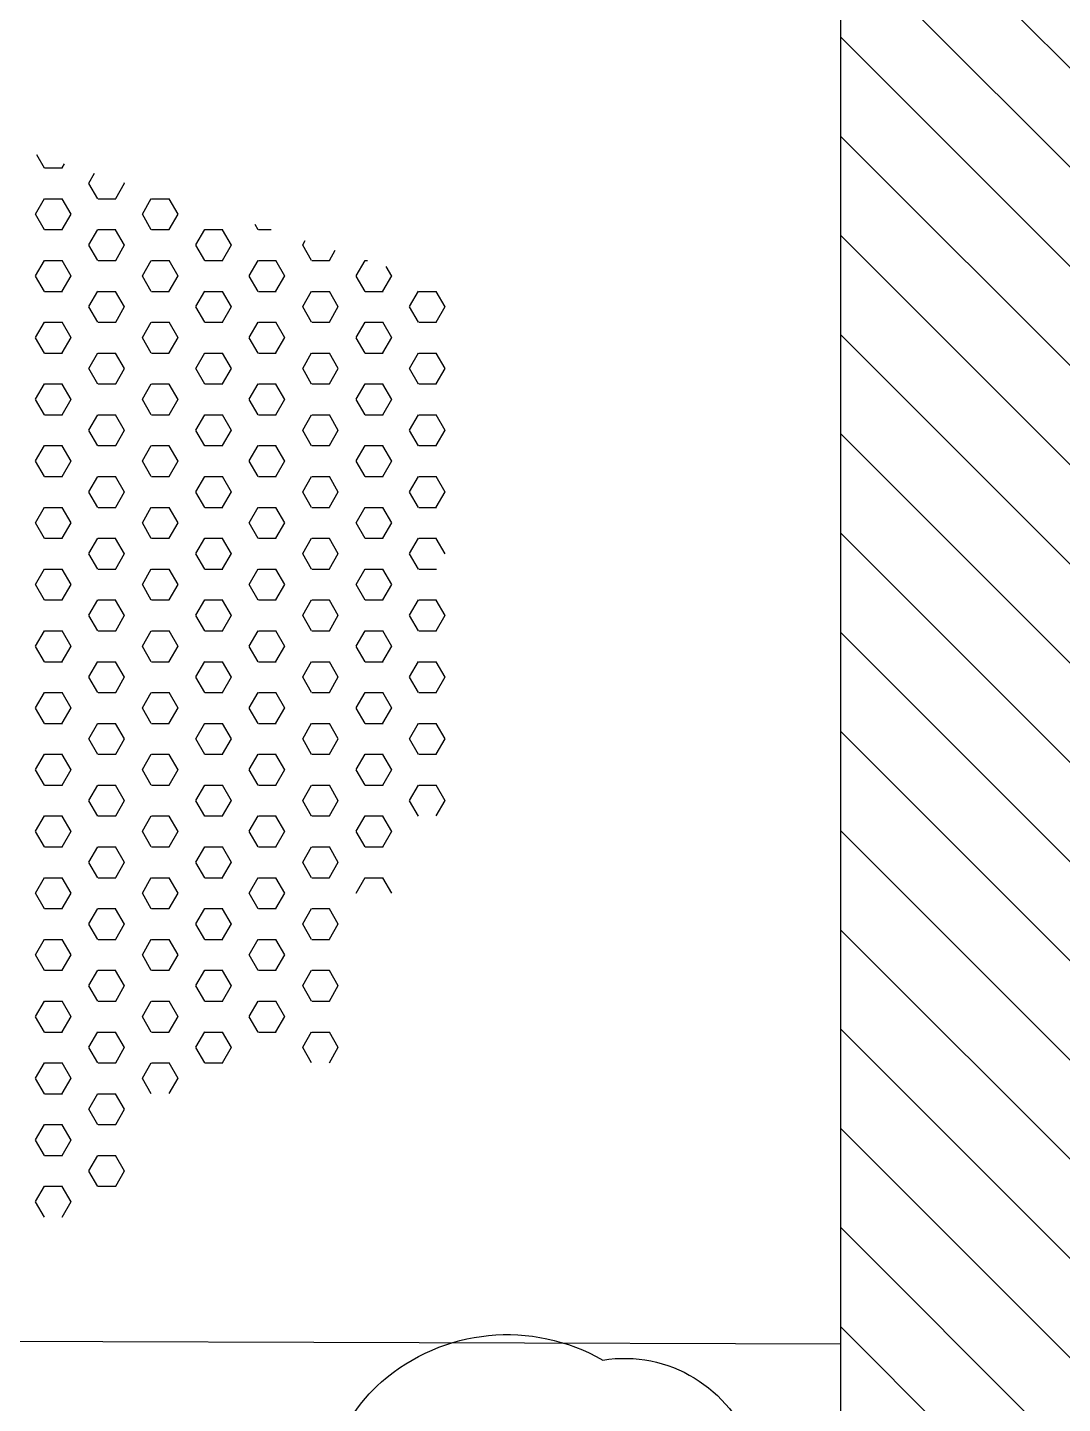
# Model space of a CAD drawing. Extents: x 1035948 to 1665131, y -158296 to 142149.
# Drawn here: x 1202091.7 to 1202276.2, y 10855.2 to 11100.4 of the extents above; entities that cross this region are included whole.
import ezdxf

# ---------------------------------------------------------------- set-up
doc = ezdxf.new("R2010")
doc.units = 0
doc.header["$LTSCALE"] = 200
doc.header["$MEASUREMENT"] = 0
doc.layers.get('0').update_dxf_attribs({"linetype": 'CONTINUOUS'})
for name, color, linetype in [('HATCH', 7, 'CONTINUOUS'), ('new', 7, 'CONTINUOUS'), ('PUB_WINDW', 7, 'CONTINUOUS')]:
    doc.layers.add(name, color=color, linetype=linetype)

msp = doc.modelspace()

# ---------------------------------------------------------------- hatches: boundary and pattern name
at = {"layer": 'new'}
h = msp.add_hatch(dxfattribs=at)
h.set_pattern_fill('ANSI31', color=6, scale=100, style=0)
h.set_pattern_definition([(135, (1209162.573, -16386.399), (8.838835, 8.838835), [])])
h.paths.add_polyline_path([(1202356.68373, 11430.17721), (1202236.68373, 11430.17721), (1202236.68373, 10520.17721), (1202476.68373, 10520.17721), (1202476.68373, 10900.17721), (1202356.68373, 10900.17721), (1202356.68373, 10910.17721)])

# ---------------------------------------------------------------- linework, layer by layer
msp.add_line((1202236.68373, 10520.17721), (1202236.68373, 11460.17721))
at = {"layer": 'HATCH'}
for p, q in [((1202094.7261, 11075.32246), (1202093.37268, 11077.66665)), ((1202094.76268, 11075.34072), (1202097.93768, 11075.34072)), ((1202097.90357, 11075.36327), (1202098.32144, 11076.08705)), ((1202102.66607, 11072.61364), (1202103.68333, 11074.37559)), ((1202109.01359, 11072.57282), (1202108.94182, 11072.69713)), ((1202104.25109, 11069.82319), (1202102.66359, 11072.57282)), ((1202107.42857, 11069.86401), (1202109.01607, 11072.61364)), ((1202093.14107, 11067.11438), (1202094.72857, 11069.86401)), ((1202094.76268, 11069.84146), (1202097.93768, 11069.84146)), ((1202099.4886, 11067.07356), (1202097.9011, 11069.82319)), ((1202104.28768, 11069.84146), (1202107.46268, 11069.84146)), ((1202112.19106, 11067.11438), (1202113.77856, 11069.86401)), ((1202113.81268, 11069.84146), (1202116.98768, 11069.84146)), ((1202118.53859, 11067.07356), (1202116.95109, 11069.82319)), ((1202094.7261, 11064.32393), (1202093.1386, 11067.07356)), ((1202097.90357, 11064.36475), (1202099.49107, 11067.11438)), ((1202113.77609, 11064.32393), (1202112.18859, 11067.07356)), ((1202116.95356, 11064.36475), (1202118.54106, 11067.11438)), ((1202094.76268, 11064.3422), (1202097.93768, 11064.3422)), ((1202102.66607, 11061.61512), (1202104.25357, 11064.36475)), ((1202104.28768, 11064.3422), (1202107.46268, 11064.3422)), ((1202109.01359, 11061.5743), (1202107.42609, 11064.32393)), ((1202113.81268, 11064.3422), (1202116.98768, 11064.3422)), ((1202121.71606, 11061.61512), (1202123.30356, 11064.36475)), ((1202123.33768, 11064.3422), (1202126.51268, 11064.3422)), ((1202128.06359, 11061.5743), (1202126.47609, 11064.32393)), ((1202132.82609, 11064.32393), (1202132.29554, 11065.24286)), ((1202132.86268, 11064.3422), (1202135.11725, 11064.3422)), ((1202104.2511, 11058.82467), (1202102.6636, 11061.5743)), ((1202107.42856, 11058.86549), (1202109.01606, 11061.61512)), ((1202123.30109, 11058.82467), (1202121.71359, 11061.5743)), ((1202126.47856, 11058.86549), (1202128.06606, 11061.61512)), ((1202142.35109, 11058.82467), (1202140.76359, 11061.5743)), ((1202140.76606, 11061.61512), (1202141.21653, 11062.39537)), ((1202145.52856, 11058.86549), (1202146.57842, 11060.68391)), ((1202093.14107, 11056.11586), (1202094.72857, 11058.86549)), ((1202094.76268, 11058.84294), (1202097.93768, 11058.84294)), ((1202099.4886, 11056.07504), (1202097.9011, 11058.82467)), ((1202104.28768, 11058.84294), (1202107.46268, 11058.84294)), ((1202112.19106, 11056.11586), (1202113.77856, 11058.86549)), ((1202113.81268, 11058.84294), (1202116.98768, 11058.84294)), ((1202118.53859, 11056.07504), (1202116.95109, 11058.82467)), ((1202123.33768, 11058.84294), (1202126.51268, 11058.84294)), ((1202131.24106, 11056.11586), (1202132.82856, 11058.86549)), ((1202132.86268, 11058.84294), (1202136.03768, 11058.84294)), ((1202137.58859, 11056.07504), (1202136.00109, 11058.82467)), ((1202142.38768, 11058.84294), (1202145.56268, 11058.84294)), ((1202150.29106, 11056.11586), (1202151.87856, 11058.86549)), ((1202151.91268, 11058.84294), (1202152.34605, 11058.84294)), ((1202094.7261, 11053.32541), (1202093.1386, 11056.07504)), ((1202097.90357, 11053.36623), (1202099.49107, 11056.11586)), ((1202113.77609, 11053.32541), (1202112.18859, 11056.07504)), ((1202116.95356, 11053.36623), (1202118.54106, 11056.11586)), ((1202132.82609, 11053.32541), (1202131.23859, 11056.07504)), ((1202136.00356, 11053.36623), (1202137.59106, 11056.11586)), ((1202151.87609, 11053.32541), (1202150.28859, 11056.07504)), ((1202155.05356, 11053.36623), (1202156.64106, 11056.11586)), ((1202156.63859, 11056.07504), (1202155.64927, 11057.78859)), ((1202094.76268, 11053.34368), (1202097.93768, 11053.34368)), ((1202102.66606, 11050.6166), (1202104.25356, 11053.36623)), ((1202104.28768, 11053.34368), (1202107.46268, 11053.34368)), ((1202109.0136, 11050.57578), (1202107.4261, 11053.32541)), ((1202113.81268, 11053.34368), (1202116.98768, 11053.34368)), ((1202121.71606, 11050.6166), (1202123.30356, 11053.36623)), ((1202123.33768, 11053.34368), (1202126.51268, 11053.34368)), ((1202128.06359, 11050.57578), (1202126.47609, 11053.32541)), ((1202132.86268, 11053.34368), (1202136.03768, 11053.34368)), ((1202140.76606, 11050.6166), (1202142.35356, 11053.36623)), ((1202142.38768, 11053.34368), (1202145.56268, 11053.34368)), ((1202147.11359, 11050.57578), (1202145.52609, 11053.32541)), ((1202151.91268, 11053.34368), (1202155.08768, 11053.34368)), ((1202159.81605, 11050.6166), (1202161.40355, 11053.36623)), ((1202161.43768, 11053.34368), (1202164.61268, 11053.34368)), ((1202166.16359, 11050.57577), (1202164.57609, 11053.3254)), ((1202107.42856, 11047.86697), (1202109.01606, 11050.6166)), ((1202126.47856, 11047.86697), (1202128.06606, 11050.6166)), ((1202145.52856, 11047.86697), (1202147.11606, 11050.6166)), ((1202164.57855, 11047.86697), (1202166.16605, 11050.6166)), ((1202104.2511, 11047.82615), (1202102.6636, 11050.57578)), ((1202123.30109, 11047.82615), (1202121.71359, 11050.57578)), ((1202142.35109, 11047.82615), (1202140.76359, 11050.57578)), ((1202161.40109, 11047.82614), (1202159.81359, 11050.57577)), ((1202093.14107, 11045.11734), (1202094.72857, 11047.86697)), ((1202094.76268, 11047.84442), (1202097.93768, 11047.84442)), ((1202099.4886, 11045.07652), (1202097.9011, 11047.82615)), ((1202104.28768, 11047.84442), (1202107.46268, 11047.84442)), ((1202112.19106, 11045.11734), (1202113.77856, 11047.86697)), ((1202113.81268, 11047.84442), (1202116.98768, 11047.84442)), ((1202118.53859, 11045.07652), (1202116.95109, 11047.82615)), ((1202123.33768, 11047.84442), (1202126.51268, 11047.84442)), ((1202131.24106, 11045.11734), (1202132.82856, 11047.86697)), ((1202132.86268, 11047.84442), (1202136.03768, 11047.84442)), ((1202137.58859, 11045.07652), (1202136.00109, 11047.82615)), ((1202142.38768, 11047.84442), (1202145.56268, 11047.84442)), ((1202150.29106, 11045.11734), (1202151.87856, 11047.86697)), ((1202151.91268, 11047.84442), (1202155.08768, 11047.84442)), ((1202156.63859, 11045.07651), (1202155.05109, 11047.82614)), ((1202161.43768, 11047.84442), (1202164.61268, 11047.84442)), ((1202094.7261, 11042.32689), (1202093.1386, 11045.07652)), ((1202097.90356, 11042.36771), (1202099.49106, 11045.11734)), ((1202113.7761, 11042.32689), (1202112.1886, 11045.07652)), ((1202116.95356, 11042.36771), (1202118.54106, 11045.11734)), ((1202132.82609, 11042.32689), (1202131.23859, 11045.07652)), ((1202136.00356, 11042.36771), (1202137.59106, 11045.11734)), ((1202151.87609, 11042.32688), (1202150.28859, 11045.07651)), ((1202155.05355, 11042.36771), (1202156.64105, 11045.11734)), ((1202094.76268, 11042.34516), (1202097.93768, 11042.34516)), ((1202102.66606, 11039.61808), (1202104.25356, 11042.36771)), ((1202104.28768, 11042.34516), (1202107.46268, 11042.34516)), ((1202109.0136, 11039.57726), (1202107.4261, 11042.32689)), ((1202113.81268, 11042.34516), (1202116.98768, 11042.34516)), ((1202121.71606, 11039.61808), (1202123.30356, 11042.36771)), ((1202123.33768, 11042.34516), (1202126.51268, 11042.34516)), ((1202128.06359, 11039.57726), (1202126.47609, 11042.32689)), ((1202132.86268, 11042.34516), (1202136.03768, 11042.34516)), ((1202140.76606, 11039.61808), (1202142.35356, 11042.36771)), ((1202142.38768, 11042.34516), (1202145.56268, 11042.34516)), ((1202147.11359, 11039.57725), (1202145.52609, 11042.32688)), ((1202151.91268, 11042.34516), (1202155.08768, 11042.34516)), ((1202159.81605, 11039.61808), (1202161.40355, 11042.36771)), ((1202161.43768, 11042.34516), (1202164.61268, 11042.34516)), ((1202166.16359, 11039.57725), (1202164.57609, 11042.32688)), ((1202104.2511, 11036.82763), (1202102.6636, 11039.57726)), ((1202107.42856, 11036.86845), (1202109.01606, 11039.61808)), ((1202123.30109, 11036.82763), (1202121.71359, 11039.57726)), ((1202126.47856, 11036.86845), (1202128.06606, 11039.61808)), ((1202142.35109, 11036.82762), (1202140.76359, 11039.57725)), ((1202145.52856, 11036.86845), (1202147.11606, 11039.61808)), ((1202161.40109, 11036.82762), (1202159.81359, 11039.57725)), ((1202164.57855, 11036.86845), (1202166.16605, 11039.61808)), ((1202093.14106, 11034.11881), (1202094.72856, 11036.86845)), ((1202094.76268, 11036.8459), (1202097.93768, 11036.8459)), ((1202099.4886, 11034.078), (1202097.9011, 11036.82763)), ((1202104.28768, 11036.8459), (1202107.46268, 11036.8459)), ((1202112.19106, 11034.11882), (1202113.77856, 11036.86845)), ((1202113.81268, 11036.8459), (1202116.98768, 11036.8459)), ((1202118.5386, 11034.078), (1202116.9511, 11036.82763)), ((1202123.33768, 11036.8459), (1202126.51268, 11036.8459)), ((1202131.24106, 11034.11882), (1202132.82856, 11036.86845)), ((1202132.86268, 11036.8459), (1202136.03768, 11036.8459)), ((1202137.58859, 11034.07799), (1202136.00109, 11036.82762)), ((1202142.38768, 11036.8459), (1202145.56268, 11036.8459)), ((1202150.29105, 11034.11882), (1202151.87855, 11036.86845)), ((1202151.91268, 11036.8459), (1202155.08768, 11036.8459)), ((1202156.63859, 11034.07799), (1202155.05109, 11036.82762)), ((1202161.43768, 11036.8459), (1202164.61268, 11036.8459)), ((1202094.7261, 11031.32837), (1202093.1386, 11034.078)), ((1202097.90356, 11031.36918), (1202099.49106, 11034.11882)), ((1202113.7761, 11031.32837), (1202112.1886, 11034.078)), ((1202116.95356, 11031.36919), (1202118.54106, 11034.11882)), ((1202132.82609, 11031.32836), (1202131.23859, 11034.07799)), ((1202136.00356, 11031.36919), (1202137.59106, 11034.11882)), ((1202151.87609, 11031.32836), (1202150.28859, 11034.07799)), ((1202155.05355, 11031.36919), (1202156.64105, 11034.11882)), ((1202094.76268, 11031.34664), (1202097.93768, 11031.34664)), ((1202102.66606, 11028.61955), (1202104.25356, 11031.36919)), ((1202104.28768, 11031.34664), (1202107.46268, 11031.34664)), ((1202109.0136, 11028.57874), (1202107.4261, 11031.32837)), ((1202113.81268, 11031.34664), (1202116.98768, 11031.34664)), ((1202121.71606, 11028.61956), (1202123.30356, 11031.36919)), ((1202123.33768, 11031.34664), (1202126.51268, 11031.34664)), ((1202128.06359, 11028.57873), (1202126.47609, 11031.32836)), ((1202132.86268, 11031.34664), (1202136.03768, 11031.34664)), ((1202140.76606, 11028.61956), (1202142.35356, 11031.36919)), ((1202142.38768, 11031.34664), (1202145.56268, 11031.34664)), ((1202147.11359, 11028.57873), (1202145.52609, 11031.32836)), ((1202151.91268, 11031.34664), (1202155.08768, 11031.34664)), ((1202159.81605, 11028.61956), (1202161.40355, 11031.36919)), ((1202161.43768, 11031.34664), (1202164.61268, 11031.34664)), ((1202166.16359, 11028.57873), (1202164.57609, 11031.32836)), ((1202104.2511, 11025.82911), (1202102.6636, 11028.57874)), ((1202107.42856, 11025.86992), (1202109.01606, 11028.61956)), ((1202123.3011, 11025.8291), (1202121.7136, 11028.57873)), ((1202126.47856, 11025.86993), (1202128.06606, 11028.61956)), ((1202142.35109, 11025.8291), (1202140.76359, 11028.57873)), ((1202145.52855, 11025.86993), (1202147.11605, 11028.61956)), ((1202161.40109, 11025.8291), (1202159.81359, 11028.57873)), ((1202164.57855, 11025.86993), (1202166.16605, 11028.61956)), ((1202093.14106, 11023.12029), (1202094.72856, 11025.86992)), ((1202094.76268, 11025.84738), (1202097.93768, 11025.84738)), ((1202099.4886, 11023.07948), (1202097.9011, 11025.82911)), ((1202104.28768, 11025.84738), (1202107.46268, 11025.84738)), ((1202112.19106, 11023.12029), (1202113.77856, 11025.86993)), ((1202113.81268, 11025.84738), (1202116.98768, 11025.84738)), ((1202118.5386, 11023.07947), (1202116.9511, 11025.8291)), ((1202123.33768, 11025.84738), (1202126.51268, 11025.84738)), ((1202131.24106, 11023.1203), (1202132.82856, 11025.86993)), ((1202132.86268, 11025.84738), (1202136.03768, 11025.84738)), ((1202137.58859, 11023.07947), (1202136.00109, 11025.8291)), ((1202142.38768, 11025.84738), (1202145.56268, 11025.84738)), ((1202150.29105, 11023.1203), (1202151.87855, 11025.86993)), ((1202151.91268, 11025.84738), (1202155.08768, 11025.84738)), ((1202156.63859, 11023.07947), (1202155.05109, 11025.8291)), ((1202161.43768, 11025.84738), (1202164.61268, 11025.84738)), ((1202094.7261, 11020.32985), (1202093.1386, 11023.07948)), ((1202097.90356, 11020.37066), (1202099.49106, 11023.12029)), ((1202113.7761, 11020.32984), (1202112.1886, 11023.07947)), ((1202116.95356, 11020.37066), (1202118.54106, 11023.1203)), ((1202132.82609, 11020.32984), (1202131.23859, 11023.07947)), ((1202136.00356, 11020.37067), (1202137.59106, 11023.1203)), ((1202151.87609, 11020.32984), (1202150.28859, 11023.07947)), ((1202155.05355, 11020.37067), (1202156.64105, 11023.1203)), ((1202094.76268, 11020.34812), (1202097.93768, 11020.34812)), ((1202102.66606, 11017.62103), (1202104.25356, 11020.37066)), ((1202104.28768, 11020.34812), (1202107.46268, 11020.34812)), ((1202109.0136, 11017.58021), (1202107.4261, 11020.32984)), ((1202113.81268, 11020.34812), (1202116.98768, 11020.34812)), ((1202121.71606, 11017.62103), (1202123.30356, 11020.37067)), ((1202123.33768, 11020.34812), (1202126.51268, 11020.34812)), ((1202128.0636, 11017.58021), (1202126.4761, 11020.32984)), ((1202132.86268, 11020.34812), (1202136.03768, 11020.34812)), ((1202140.76605, 11017.62104), (1202142.35355, 11020.37067)), ((1202142.38768, 11020.34812), (1202145.56268, 11020.34812)), ((1202147.11359, 11017.58021), (1202145.52609, 11020.32984)), ((1202151.91268, 11020.34812), (1202155.08768, 11020.34812)), ((1202159.81605, 11017.62104), (1202161.40355, 11020.37067)), ((1202161.43768, 11020.34812), (1202164.61268, 11020.34812)), ((1202166.16359, 11017.58021), (1202164.57609, 11020.32984)), ((1202104.2511, 11014.83058), (1202102.6636, 11017.58021)), ((1202107.42856, 11014.8714), (1202109.01606, 11017.62103)), ((1202123.3011, 11014.83058), (1202121.7136, 11017.58021)), ((1202126.47856, 11014.8714), (1202128.06606, 11017.62104)), ((1202142.35109, 11014.83058), (1202140.76359, 11017.58021)), ((1202145.52855, 11014.87141), (1202147.11605, 11017.62104)), ((1202161.40109, 11014.83058), (1202159.81359, 11017.58021)), ((1202164.57855, 11014.87141), (1202166.16605, 11017.62104)), ((1202093.14106, 11012.12177), (1202094.72856, 11014.8714)), ((1202094.76268, 11014.84886), (1202097.93768, 11014.84886)), ((1202099.4886, 11012.08095), (1202097.9011, 11014.83058)), ((1202104.28768, 11014.84886), (1202107.46268, 11014.84886)), ((1202112.19106, 11012.12177), (1202113.77856, 11014.8714)), ((1202113.81268, 11014.84886), (1202116.98768, 11014.84886)), ((1202118.5386, 11012.08095), (1202116.9511, 11014.83058)), ((1202123.33768, 11014.84886), (1202126.51268, 11014.84886)), ((1202131.24106, 11012.12177), (1202132.82856, 11014.87141)), ((1202132.86268, 11014.84886), (1202136.03768, 11014.84886)), ((1202137.58859, 11012.08095), (1202136.00109, 11014.83058)), ((1202142.38768, 11014.84886), (1202145.56268, 11014.84886)), ((1202150.29105, 11012.12178), (1202151.87855, 11014.87141)), ((1202151.91268, 11014.84886), (1202155.08768, 11014.84886)), ((1202156.63859, 11012.08095), (1202155.05109, 11014.83058)), ((1202161.43768, 11014.84886), (1202164.61268, 11014.84886)), ((1202094.7261, 11009.33132), (1202093.1386, 11012.08095)), ((1202097.90356, 11009.37214), (1202099.49106, 11012.12177)), ((1202113.7761, 11009.33132), (1202112.1886, 11012.08095)), ((1202116.95356, 11009.37214), (1202118.54106, 11012.12177)), ((1202132.8261, 11009.33132), (1202131.2386, 11012.08095)), ((1202136.00355, 11009.37214), (1202137.59105, 11012.12178)), ((1202151.87609, 11009.33132), (1202150.28859, 11012.08095)), ((1202155.05355, 11009.37215), (1202156.64105, 11012.12178)), ((1202094.76268, 11009.3496), (1202097.93768, 11009.3496)), ((1202102.66606, 11006.62251), (1202104.25356, 11009.37214)), ((1202104.28768, 11009.3496), (1202107.46268, 11009.3496)), ((1202109.0136, 11006.58169), (1202107.4261, 11009.33132)), ((1202113.81268, 11009.3496), (1202116.98768, 11009.3496)), ((1202121.71606, 11006.62251), (1202123.30356, 11009.37214)), ((1202123.33768, 11009.3496), (1202126.51268, 11009.3496)), ((1202128.0636, 11006.58169), (1202126.4761, 11009.33132)), ((1202132.86268, 11009.3496), (1202136.03768, 11009.3496)), ((1202140.76605, 11006.62251), (1202142.35355, 11009.37215)), ((1202142.38768, 11009.3496), (1202145.56268, 11009.3496)), ((1202147.11359, 11006.58169), (1202145.52609, 11009.33132)), ((1202151.91268, 11009.3496), (1202155.08768, 11009.3496)), ((1202159.81605, 11006.62252), (1202161.40355, 11009.37215)), ((1202161.43768, 11009.3496), (1202164.61268, 11009.3496)), ((1202166.16359, 11006.58169), (1202164.57609, 11009.33132)), ((1202104.2511, 11003.83206), (1202102.6636, 11006.58169)), ((1202107.42856, 11003.87288), (1202109.01606, 11006.62251)), ((1202123.3011, 11003.83206), (1202121.7136, 11006.58169)), ((1202126.47856, 11003.87288), (1202128.06606, 11006.62251)), ((1202142.35109, 11003.83206), (1202140.76359, 11006.58169)), ((1202145.52855, 11003.87288), (1202147.11605, 11006.62252)), ((1202161.40109, 11003.83206), (1202159.81359, 11006.58169)), ((1202093.14106, 11001.12325), (1202094.72856, 11003.87288)), ((1202094.76268, 11003.85034), (1202097.93768, 11003.85034)), ((1202099.4886, 11001.08243), (1202097.9011, 11003.83206)), ((1202104.28768, 11003.85034), (1202107.46268, 11003.85034)), ((1202112.19106, 11001.12325), (1202113.77856, 11003.87288)), ((1202113.81268, 11003.85034), (1202116.98768, 11003.85034)), ((1202118.5386, 11001.08243), (1202116.9511, 11003.83206)), ((1202123.33768, 11003.85034), (1202126.51268, 11003.85034)), ((1202131.24105, 11001.12325), (1202132.82855, 11003.87288)), ((1202132.86268, 11003.85034), (1202136.03768, 11003.85034)), ((1202137.5886, 11001.08243), (1202136.0011, 11003.83206)), ((1202142.38768, 11003.85034), (1202145.56268, 11003.85034)), ((1202150.29105, 11001.12325), (1202151.87855, 11003.87289)), ((1202151.91268, 11003.85034), (1202155.08768, 11003.85034)), ((1202156.63859, 11001.08243), (1202155.05109, 11003.83206)), ((1202161.43768, 11003.85034), (1202164.61268, 11003.85034)), ((1202094.7261, 10998.3328), (1202093.1386, 11001.08243)), ((1202097.90356, 10998.37362), (1202099.49106, 11001.12325)), ((1202113.7761, 10998.3328), (1202112.1886, 11001.08243)), ((1202116.95356, 10998.37362), (1202118.54106, 11001.12325)), ((1202132.8261, 10998.3328), (1202131.2386, 11001.08243)), ((1202136.00355, 10998.37362), (1202137.59105, 11001.12325)), ((1202151.87609, 10998.3328), (1202150.28859, 11001.08243)), ((1202155.05355, 10998.37362), (1202156.64105, 11001.12326)), ((1202094.76268, 10998.35108), (1202097.93768, 10998.35108)), ((1202102.66606, 10995.62399), (1202104.25356, 10998.37362)), ((1202104.28768, 10998.35108), (1202107.46268, 10998.35108)), ((1202109.0136, 10995.58317), (1202107.4261, 10998.3328)), ((1202113.81268, 10998.35108), (1202116.98768, 10998.35108)), ((1202121.71606, 10995.62399), (1202123.30356, 10998.37362)), ((1202123.33768, 10998.35108), (1202126.51268, 10998.35108)), ((1202128.0636, 10995.58317), (1202126.4761, 10998.3328)), ((1202132.86268, 10998.35108), (1202136.03768, 10998.35108)), ((1202140.76605, 10995.62399), (1202142.35355, 10998.37362)), ((1202142.38768, 10998.35108), (1202145.56268, 10998.35108)), ((1202147.11359, 10995.58317), (1202145.52609, 10998.3328)), ((1202151.91268, 10998.35108), (1202155.08768, 10998.35108)), ((1202159.81605, 10995.62399), (1202161.40355, 10998.37363)), ((1202161.43768, 10998.35108), (1202164.61268, 10998.35108)), ((1202166.16359, 10995.58316), (1202164.57609, 10998.33279)), ((1202104.2511, 10992.83354), (1202102.6636, 10995.58317)), ((1202107.42856, 10992.87436), (1202109.01606, 10995.62399)), ((1202123.3011, 10992.83354), (1202121.7136, 10995.58317)), ((1202126.47855, 10992.87436), (1202128.06605, 10995.62399)), ((1202142.3511, 10992.83354), (1202140.7636, 10995.58317)), ((1202145.52855, 10992.87436), (1202147.11605, 10995.62399)), ((1202161.40109, 10992.83353), (1202159.81359, 10995.58316)), ((1202164.57855, 10992.87436), (1202166.16605, 10995.624)), ((1202093.14106, 10990.12473), (1202094.72856, 10992.87436)), ((1202094.76268, 10992.85182), (1202097.93768, 10992.85182)), ((1202099.4886, 10990.08391), (1202097.9011, 10992.83354)), ((1202104.28768, 10992.85182), (1202107.46268, 10992.85182)), ((1202112.19106, 10990.12473), (1202113.77856, 10992.87436)), ((1202113.81268, 10992.85182), (1202116.98768, 10992.85182)), ((1202118.5386, 10990.08391), (1202116.9511, 10992.83354)), ((1202123.33768, 10992.85182), (1202126.51268, 10992.85182)), ((1202131.24105, 10990.12473), (1202132.82855, 10992.87436)), ((1202132.86268, 10992.85182), (1202136.03768, 10992.85182)), ((1202137.5886, 10990.08391), (1202136.0011, 10992.83354)), ((1202142.38768, 10992.85182), (1202145.56268, 10992.85182)), ((1202150.29105, 10990.12473), (1202151.87855, 10992.87436)), ((1202151.91268, 10992.85182), (1202155.08768, 10992.85182)), ((1202156.63859, 10990.0839), (1202155.05109, 10992.83353)), ((1202161.43768, 10992.85182), (1202164.61268, 10992.85182)), ((1202094.72611, 10987.33428), (1202093.13861, 10990.08391)), ((1202097.90356, 10987.3751), (1202099.49106, 10990.12473)), ((1202113.7761, 10987.33428), (1202112.1886, 10990.08391)), ((1202116.95356, 10987.3751), (1202118.54106, 10990.12473)), ((1202132.8261, 10987.33428), (1202131.2386, 10990.08391)), ((1202136.00355, 10987.3751), (1202137.59105, 10990.12473)), ((1202151.87609, 10987.33427), (1202150.28859, 10990.0839)), ((1202155.05355, 10987.3751), (1202156.64105, 10990.12473)), ((1202094.76268, 10987.35256), (1202097.93768, 10987.35256)), ((1202102.66606, 10984.62547), (1202104.25356, 10987.3751)), ((1202104.28768, 10987.35256), (1202107.46268, 10987.35256)), ((1202109.0136, 10984.58465), (1202107.4261, 10987.33428)), ((1202113.81268, 10987.35256), (1202116.98768, 10987.35256)), ((1202121.71605, 10984.62547), (1202123.30355, 10987.3751)), ((1202123.33768, 10987.35256), (1202126.51268, 10987.35256)), ((1202128.0636, 10984.58465), (1202126.4761, 10987.33428)), ((1202132.86268, 10987.35256), (1202136.03768, 10987.35256)), ((1202140.76605, 10984.62547), (1202142.35355, 10987.3751)), ((1202142.38768, 10987.35256), (1202145.56268, 10987.35256)), ((1202147.1136, 10984.58464), (1202145.5261, 10987.33427)), ((1202151.91268, 10987.35256), (1202155.08768, 10987.35256)), ((1202159.81605, 10984.62547), (1202161.40355, 10987.3751)), ((1202161.43768, 10987.35256), (1202164.61268, 10987.35256)), ((1202166.16359, 10984.58464), (1202164.57609, 10987.33427)), ((1202104.2511, 10981.83502), (1202102.6636, 10984.58465)), ((1202107.42856, 10981.87584), (1202109.01606, 10984.62547)), ((1202123.3011, 10981.83502), (1202121.7136, 10984.58465)), ((1202126.47855, 10981.87584), (1202128.06605, 10984.62547)), ((1202142.3511, 10981.83501), (1202140.7636, 10984.58464)), ((1202145.52855, 10981.87584), (1202147.11605, 10984.62547)), ((1202161.40109, 10981.83501), (1202159.81359, 10984.58464)), ((1202164.57855, 10981.87584), (1202166.16605, 10984.62547)), ((1202093.14106, 10979.1262), (1202094.72856, 10981.87584)), ((1202094.76268, 10981.8533), (1202097.93768, 10981.8533)), ((1202099.48861, 10979.08539), (1202097.90111, 10981.83502)), ((1202104.28768, 10981.8533), (1202107.46268, 10981.8533)), ((1202112.19106, 10979.12621), (1202113.77856, 10981.87584)), ((1202113.81268, 10981.8533), (1202116.98768, 10981.8533)), ((1202118.5386, 10979.08539), (1202116.9511, 10981.83502)), ((1202123.33768, 10981.8533), (1202126.51268, 10981.8533)), ((1202131.24105, 10979.12621), (1202132.82855, 10981.87584)), ((1202132.86268, 10981.8533), (1202136.03768, 10981.8533)), ((1202137.5886, 10979.08538), (1202136.0011, 10981.83501)), ((1202142.38768, 10981.8533), (1202145.56268, 10981.8533)), ((1202150.29105, 10979.12621), (1202151.87855, 10981.87584)), ((1202151.91268, 10981.8533), (1202155.08768, 10981.8533)), ((1202156.63859, 10979.08538), (1202155.05109, 10981.83501)), ((1202161.43768, 10981.8533), (1202164.61268, 10981.8533)), ((1202094.72611, 10976.33576), (1202093.13861, 10979.08539)), ((1202097.90356, 10976.37657), (1202099.49106, 10979.12621)), ((1202113.7761, 10976.33576), (1202112.1886, 10979.08539)), ((1202116.95355, 10976.37658), (1202118.54105, 10979.12621)), ((1202132.8261, 10976.33575), (1202131.2386, 10979.08538)), ((1202136.00355, 10976.37658), (1202137.59105, 10979.12621)), ((1202151.8761, 10976.33575), (1202150.2886, 10979.08538)), ((1202155.05355, 10976.37658), (1202156.64105, 10979.12621)), ((1202094.76268, 10976.35404), (1202097.93768, 10976.35404)), ((1202102.66606, 10973.62694), (1202104.25356, 10976.37658)), ((1202104.28768, 10976.35404), (1202107.46268, 10976.35404)), ((1202109.0136, 10973.58613), (1202107.4261, 10976.33576)), ((1202113.81268, 10976.35404), (1202116.98768, 10976.35404)), ((1202121.71605, 10973.62695), (1202123.30355, 10976.37658)), ((1202123.33768, 10976.35404), (1202126.51268, 10976.35404)), ((1202128.0636, 10973.58612), (1202126.4761, 10976.33575)), ((1202132.86268, 10976.35404), (1202136.03768, 10976.35404)), ((1202140.76605, 10973.62695), (1202142.35355, 10976.37658)), ((1202142.38768, 10976.35404), (1202145.56268, 10976.35404)), ((1202147.1136, 10973.58612), (1202145.5261, 10976.33575)), ((1202151.91268, 10976.35404), (1202155.08768, 10976.35404)), ((1202159.81605, 10973.62695), (1202161.40355, 10976.37658)), ((1202161.43768, 10976.35404), (1202164.61268, 10976.35404)), ((1202166.16359, 10973.58612), (1202164.57609, 10976.33575)), ((1202104.25111, 10970.8365), (1202102.66361, 10973.58613)), ((1202107.42856, 10970.87731), (1202109.01606, 10973.62695)), ((1202123.3011, 10970.83649), (1202121.7136, 10973.58612)), ((1202126.47855, 10970.87732), (1202128.06605, 10973.62695)), ((1202142.3511, 10970.83649), (1202140.7636, 10973.58612)), ((1202145.52855, 10970.87732), (1202147.11605, 10973.62695)), ((1202161.40109, 10970.83649), (1202159.81359, 10973.58612)), ((1202164.57854, 10970.87732), (1202166.16604, 10973.62695)), ((1202093.14106, 10968.12768), (1202094.72856, 10970.87731)), ((1202094.76268, 10970.85478), (1202097.93768, 10970.85478)), ((1202099.48861, 10968.08687), (1202097.90111, 10970.8365)), ((1202104.28768, 10970.85478), (1202107.46268, 10970.85478)), ((1202112.19105, 10968.12768), (1202113.77855, 10970.87732)), ((1202113.81268, 10970.85478), (1202116.98768, 10970.85478)), ((1202118.5386, 10968.08686), (1202116.9511, 10970.83649)), ((1202123.33768, 10970.85478), (1202126.51268, 10970.85478)), ((1202131.24105, 10968.12769), (1202132.82855, 10970.87732)), ((1202132.86268, 10970.85478), (1202136.03768, 10970.85478)), ((1202137.5886, 10968.08686), (1202136.0011, 10970.83649)), ((1202142.38768, 10970.85478), (1202145.56268, 10970.85478)), ((1202150.29105, 10968.12769), (1202151.87855, 10970.87732)), ((1202151.91268, 10970.85478), (1202155.08768, 10970.85478)), ((1202156.6386, 10968.08686), (1202155.0511, 10970.83649)), ((1202161.43768, 10970.85478), (1202164.61268, 10970.85478)), ((1202094.72611, 10965.33724), (1202093.13861, 10968.08687)), ((1202097.90356, 10965.37805), (1202099.49106, 10968.12768)), ((1202113.7761, 10965.33723), (1202112.1886, 10968.08686)), ((1202116.95355, 10965.37805), (1202118.54105, 10968.12769)), ((1202132.8261, 10965.33723), (1202131.2386, 10968.08686)), ((1202136.00355, 10965.37806), (1202137.59105, 10968.12769)), ((1202151.8761, 10965.33723), (1202150.2886, 10968.08686)), ((1202155.05355, 10965.37806), (1202156.64105, 10968.12769)), ((1202094.76268, 10965.35552), (1202097.93768, 10965.35552)), ((1202102.66606, 10962.62842), (1202104.25356, 10965.37805)), ((1202104.28768, 10965.35552), (1202107.46268, 10965.35552)), ((1202109.01361, 10962.5876), (1202107.42611, 10965.33723)), ((1202113.81268, 10965.35552), (1202116.98768, 10965.35552)), ((1202121.71605, 10962.62842), (1202123.30355, 10965.37806)), ((1202123.33768, 10965.35552), (1202126.51268, 10965.35552)), ((1202128.0636, 10962.5876), (1202126.4761, 10965.33723)), ((1202132.86268, 10965.35552), (1202136.03768, 10965.35552)), ((1202140.76605, 10962.62843), (1202142.35355, 10965.37806)), ((1202142.38768, 10965.35552), (1202145.56268, 10965.35552)), ((1202147.1136, 10962.5876), (1202145.5261, 10965.33723)), ((1202151.91268, 10965.35552), (1202155.08768, 10965.35552)), ((1202159.81604, 10962.62843), (1202161.40354, 10965.37806)), ((1202161.43768, 10965.35552), (1202164.61268, 10965.35552)), ((1202166.16359, 10962.5876), (1202164.57609, 10965.33723)), ((1202104.25111, 10959.83797), (1202102.66361, 10962.5876)), ((1202107.42855, 10959.87879), (1202109.01605, 10962.62842)), ((1202123.3011, 10959.83797), (1202121.7136, 10962.5876)), ((1202126.47855, 10959.87879), (1202128.06605, 10962.62843)), ((1202142.3511, 10959.83797), (1202140.7636, 10962.5876)), ((1202145.52855, 10959.8788), (1202147.11605, 10962.62843)), ((1202161.4011, 10959.83797), (1202159.8136, 10962.5876)), ((1202164.57854, 10959.8788), (1202166.16604, 10962.62843)), ((1202093.14106, 10957.12916), (1202094.72856, 10959.87879)), ((1202112.19105, 10957.12916), (1202113.77855, 10959.87879)), ((1202131.24105, 10957.12916), (1202132.82855, 10959.8788)), ((1202150.29105, 10957.12917), (1202151.87855, 10959.8788)), ((1202094.76268, 10959.85626), (1202097.93768, 10959.85626)), ((1202099.48861, 10957.08834), (1202097.90111, 10959.83797)), ((1202104.28768, 10959.85626), (1202107.46268, 10959.85626)), ((1202113.81268, 10959.85626), (1202116.98768, 10959.85626)), ((1202118.5386, 10957.08834), (1202116.9511, 10959.83797)), ((1202123.33768, 10959.85626), (1202126.51268, 10959.85626)), ((1202132.86268, 10959.85626), (1202136.03768, 10959.85626)), ((1202137.5886, 10957.08834), (1202136.0011, 10959.83797)), ((1202142.38768, 10959.85626), (1202145.56268, 10959.85626)), ((1202151.91268, 10959.85626), (1202155.08768, 10959.85626)), ((1202156.6386, 10957.08834), (1202155.0511, 10959.83797)), ((1202094.72611, 10954.33871), (1202093.13861, 10957.08834)), ((1202097.90356, 10954.37953), (1202099.49106, 10957.12916)), ((1202113.77611, 10954.33871), (1202112.18861, 10957.08834)), ((1202116.95355, 10954.37953), (1202118.54105, 10957.12916)), ((1202132.8261, 10954.33871), (1202131.2386, 10957.08834)), ((1202136.00355, 10954.37953), (1202137.59105, 10957.12917)), ((1202151.8761, 10954.33871), (1202150.2886, 10957.08834)), ((1202155.05354, 10954.37954), (1202156.64104, 10957.12917)), ((1202094.76268, 10954.357), (1202097.93768, 10954.357)), ((1202102.66605, 10951.6299), (1202104.25355, 10954.37953)), ((1202104.28768, 10954.357), (1202107.46268, 10954.357)), ((1202109.01361, 10951.58908), (1202107.42611, 10954.33871)), ((1202113.81268, 10954.357), (1202116.98768, 10954.357)), ((1202121.71605, 10951.6299), (1202123.30355, 10954.37953)), ((1202123.33768, 10954.357), (1202126.51268, 10954.357)), ((1202128.0636, 10951.58908), (1202126.4761, 10954.33871)), ((1202132.86268, 10954.357), (1202136.03768, 10954.357)), ((1202140.76605, 10951.6299), (1202142.35355, 10954.37954)), ((1202142.38768, 10954.357), (1202145.56268, 10954.357)), ((1202147.1136, 10951.58908), (1202145.5261, 10954.33871)), ((1202151.91268, 10954.357), (1202155.08768, 10954.357)), ((1202104.25111, 10948.83945), (1202102.66361, 10951.58908)), ((1202107.42855, 10948.88027), (1202109.01605, 10951.6299)), ((1202123.3011, 10948.83945), (1202121.7136, 10951.58908)), ((1202126.47855, 10948.88027), (1202128.06605, 10951.6299)), ((1202142.3511, 10948.83945), (1202140.7636, 10951.58908)), ((1202145.52855, 10948.88027), (1202147.11605, 10951.62991)), ((1202093.14106, 10946.13064), (1202094.72856, 10948.88027)), ((1202094.76268, 10948.85774), (1202097.93768, 10948.85774)), ((1202099.48861, 10946.08982), (1202097.90111, 10948.83945)), ((1202104.28768, 10948.85774), (1202107.46268, 10948.85774)), ((1202112.19105, 10946.13064), (1202113.77855, 10948.88027)), ((1202113.81268, 10948.85774), (1202116.98768, 10948.85774)), ((1202118.53861, 10946.08982), (1202116.95111, 10948.83945)), ((1202123.33768, 10948.85774), (1202126.51268, 10948.85774)), ((1202131.24105, 10946.13064), (1202132.82855, 10948.88027)), ((1202132.86268, 10948.85774), (1202136.03768, 10948.85774)), ((1202137.5886, 10946.08982), (1202136.0011, 10948.83945)), ((1202142.38768, 10948.85774), (1202145.56268, 10948.85774)), ((1202150.29104, 10946.13064), (1202151.87854, 10948.88028)), ((1202151.91268, 10948.85774), (1202155.08768, 10948.85774)), ((1202156.6386, 10946.08982), (1202155.0511, 10948.83945)), ((1202094.72611, 10943.34019), (1202093.13861, 10946.08982)), ((1202097.90355, 10943.38101), (1202099.49105, 10946.13064)), ((1202113.77611, 10943.34019), (1202112.18861, 10946.08982)), ((1202116.95355, 10943.38101), (1202118.54105, 10946.13064)), ((1202132.8261, 10943.34019), (1202131.2386, 10946.08982)), ((1202136.00355, 10943.38101), (1202137.59105, 10946.13064)), ((1202094.76268, 10943.35848), (1202097.93768, 10943.35848)), ((1202102.66605, 10940.63138), (1202104.25355, 10943.38101)), ((1202104.28768, 10943.35848), (1202107.46268, 10943.35848)), ((1202109.01361, 10940.59056), (1202107.42611, 10943.34019)), ((1202113.81268, 10943.35848), (1202116.98768, 10943.35848)), ((1202121.71605, 10940.63138), (1202123.30355, 10943.38101)), ((1202123.33768, 10943.35848), (1202126.51268, 10943.35848)), ((1202128.0636, 10940.59056), (1202126.4761, 10943.34019)), ((1202132.86268, 10943.35848), (1202136.03768, 10943.35848)), ((1202140.76605, 10940.63138), (1202142.35355, 10943.38101)), ((1202142.38768, 10943.35848), (1202145.56268, 10943.35848)), ((1202147.1136, 10940.59056), (1202145.5261, 10943.34019)), ((1202104.25111, 10937.84093), (1202102.66361, 10940.59056)), ((1202107.42855, 10937.88175), (1202109.01605, 10940.63138)), ((1202123.30111, 10937.84093), (1202121.71361, 10940.59056)), ((1202126.47855, 10937.88175), (1202128.06605, 10940.63138)), ((1202142.3511, 10937.84093), (1202140.7636, 10940.59056)), ((1202145.52854, 10937.88175), (1202147.11604, 10940.63138)), ((1202093.14105, 10935.13212), (1202094.72855, 10937.88175)), ((1202094.76268, 10937.85922), (1202097.93768, 10937.85922)), ((1202099.48861, 10935.0913), (1202097.90111, 10937.84093)), ((1202104.28768, 10937.85922), (1202107.46268, 10937.85922)), ((1202112.19105, 10935.13212), (1202113.77855, 10937.88175)), ((1202113.81268, 10937.85922), (1202116.98768, 10937.85922)), ((1202118.53861, 10935.0913), (1202116.95111, 10937.84093)), ((1202123.33768, 10937.85922), (1202126.51268, 10937.85922)), ((1202131.24105, 10935.13212), (1202132.82855, 10937.88175)), ((1202132.86268, 10937.85922), (1202136.03768, 10937.85922)), ((1202137.5886, 10935.0913), (1202136.0011, 10937.84093)), ((1202142.38768, 10937.85922), (1202145.56268, 10937.85922)), ((1202094.72611, 10932.34167), (1202093.13861, 10935.0913)), ((1202097.90355, 10932.38249), (1202099.49105, 10935.13212)), ((1202113.77611, 10932.34167), (1202112.18861, 10935.0913)), ((1202116.95355, 10932.38249), (1202118.54105, 10935.13212)), ((1202132.8261, 10932.34167), (1202131.2386, 10935.0913)), ((1202136.00355, 10932.38249), (1202137.59105, 10935.13212)), ((1202094.76268, 10932.35996), (1202097.93768, 10932.35996)), ((1202102.66605, 10929.63286), (1202104.25355, 10932.38249)), ((1202104.28768, 10932.35996), (1202107.46268, 10932.35996)), ((1202109.01361, 10929.59204), (1202107.42611, 10932.34167)), ((1202113.81268, 10932.35996), (1202116.98768, 10932.35996)), ((1202121.71605, 10929.63286), (1202123.30355, 10932.38249)), ((1202123.33768, 10932.35996), (1202126.51268, 10932.35996)), ((1202128.06361, 10929.59204), (1202126.47611, 10932.34167)), ((1202132.86268, 10932.35996), (1202136.03768, 10932.35996)), ((1202140.76604, 10929.63286), (1202142.35354, 10932.38249)), ((1202142.38768, 10932.35996), (1202145.56268, 10932.35996)), ((1202147.1136, 10929.59203), (1202145.5261, 10932.34166)), ((1202104.25111, 10926.84241), (1202102.66361, 10929.59204)), ((1202107.42855, 10926.88323), (1202109.01605, 10929.63286)), ((1202123.30111, 10926.84241), (1202121.71361, 10929.59204)), ((1202126.47855, 10926.88323), (1202128.06605, 10929.63286)), ((1202142.3511, 10926.8424), (1202140.7636, 10929.59203)), ((1202145.52854, 10926.88323), (1202147.11604, 10929.63286)), ((1202093.14105, 10924.13359), (1202094.72855, 10926.88323)), ((1202094.76268, 10926.8607), (1202097.93768, 10926.8607)), ((1202099.48861, 10924.09278), (1202097.90111, 10926.84241)), ((1202104.28768, 10926.8607), (1202107.46268, 10926.8607)), ((1202112.19105, 10924.1336), (1202113.77855, 10926.88323)), ((1202113.81268, 10926.8607), (1202116.98768, 10926.8607)), ((1202118.53861, 10924.09278), (1202116.95111, 10926.84241)), ((1202123.33768, 10926.8607), (1202126.51268, 10926.8607)), ((1202131.24105, 10924.1336), (1202132.82855, 10926.88323)), ((1202132.86268, 10926.8607), (1202136.03768, 10926.8607)), ((1202137.5886, 10924.09277), (1202136.0011, 10926.8424)), ((1202142.38768, 10926.8607), (1202145.56268, 10926.8607)), ((1202094.72611, 10921.34315), (1202093.13861, 10924.09278)), ((1202097.90355, 10921.38396), (1202099.49105, 10924.1336)), ((1202113.77611, 10921.34315), (1202112.18861, 10924.09278)), ((1202116.95355, 10921.38397), (1202118.54105, 10924.1336)), ((1202132.82611, 10921.34314), (1202131.23861, 10924.09277)), ((1202136.00354, 10921.38397), (1202137.59104, 10924.1336)), ((1202094.76268, 10921.36144), (1202097.93768, 10921.36144)), ((1202102.66605, 10918.63433), (1202104.25355, 10921.38397)), ((1202104.28768, 10921.36144), (1202107.46268, 10921.36144)), ((1202109.01361, 10918.59352), (1202107.42611, 10921.34315)), ((1202113.81268, 10921.36144), (1202116.98768, 10921.36144)), ((1202121.71605, 10918.63434), (1202123.30355, 10921.38397)), ((1202123.33768, 10921.36144), (1202126.51268, 10921.36144)), ((1202128.06361, 10918.59351), (1202126.47611, 10921.34314)), ((1202132.86268, 10921.36144), (1202136.03768, 10921.36144)), ((1202140.76604, 10918.63434), (1202142.35354, 10921.38397)), ((1202142.38768, 10921.36144), (1202145.56268, 10921.36144)), ((1202147.1136, 10918.59351), (1202145.5261, 10921.34314)), ((1202104.25111, 10915.84389), (1202102.66361, 10918.59352)), ((1202107.42855, 10915.8847), (1202109.01605, 10918.63434)), ((1202123.30111, 10915.84388), (1202121.71361, 10918.59351)), ((1202126.47855, 10915.88471), (1202128.06605, 10918.63434)), ((1202142.3511, 10915.84388), (1202140.7636, 10918.59351)), ((1202145.52854, 10915.88471), (1202147.11604, 10918.63434)), ((1202093.14105, 10913.13507), (1202094.72855, 10915.8847)), ((1202094.76268, 10915.86218), (1202097.93768, 10915.86218)), ((1202099.48861, 10913.09426), (1202097.90111, 10915.84389)), ((1202104.28768, 10915.86218), (1202107.46268, 10915.86218)), ((1202112.19105, 10913.13507), (1202113.77855, 10915.88471)), ((1202113.81268, 10915.86218), (1202116.98768, 10915.86218)), ((1202118.53861, 10913.09425), (1202116.95111, 10915.84388)), ((1202123.33768, 10915.86218), (1202126.51268, 10915.86218)), ((1202094.72611, 10910.34463), (1202093.13861, 10913.09426)), ((1202097.90355, 10910.38544), (1202099.49105, 10913.13507)), ((1202113.77611, 10910.34462), (1202112.18861, 10913.09425)), ((1202116.95355, 10910.38544), (1202118.54105, 10913.13508)), ((1202094.76268, 10910.36292), (1202097.93768, 10910.36292)), ((1202102.66605, 10907.63581), (1202104.25355, 10910.38544)), ((1202104.28768, 10910.36292), (1202107.46268, 10910.36292)), ((1202109.01361, 10907.59499), (1202107.42611, 10910.34462)), ((1202104.25111, 10904.84536), (1202102.66361, 10907.59499)), ((1202107.42855, 10904.88618), (1202109.01605, 10907.63581)), ((1202093.14105, 10902.13655), (1202094.72855, 10904.88618)), ((1202094.76268, 10904.86366), (1202097.93768, 10904.86366)), ((1202099.48861, 10902.09573), (1202097.90111, 10904.84536)), ((1202104.28768, 10904.86366), (1202107.46268, 10904.86366)), ((1202094.72611, 10899.3461), (1202093.13861, 10902.09573)), ((1202097.90355, 10899.38692), (1202099.49105, 10902.13655)), ((1202094.76268, 10899.3644), (1202097.93768, 10899.3644)), ((1202102.66605, 10896.63729), (1202104.25355, 10899.38692)), ((1202104.28768, 10899.3644), (1202107.46268, 10899.3644)), ((1202109.01361, 10896.59647), (1202107.42611, 10899.3461)), ((1202104.25111, 10893.84684), (1202102.66361, 10896.59647)), ((1202107.42855, 10893.88766), (1202109.01605, 10896.63729)), ((1202093.14105, 10891.13803), (1202094.72855, 10893.88766)), ((1202094.76268, 10893.86514), (1202097.93768, 10893.86514)), ((1202099.48861, 10891.09721), (1202097.90111, 10893.84684)), ((1202104.28768, 10893.86514), (1202107.46268, 10893.86514)), ((1202094.72612, 10888.34758), (1202093.13862, 10891.09721)), ((1202097.90355, 10888.3884), (1202099.49105, 10891.13803))]:
    msp.add_line(p, q, dxfattribs=at)
at = {"layer": 'HATCH', "color": 252}
msp.add_lwpolyline([(1202194.25534, 10862.90887, -0.850489181), (1202209.24166, 10817.81247, -0.153059581), (1202169.57612, 10810.66359, -0.647218745), (1202154.80489, 10859.01127, -0.320326303)], format="xyb", close=True, dxfattribs=at)
at = {"layer": 'PUB_WINDW'}
msp.add_line((1201096.68373, 10869.75402), (1202236.68373, 10865.77716), dxfattribs=at)

doc.saveas('drawing.dxf')
